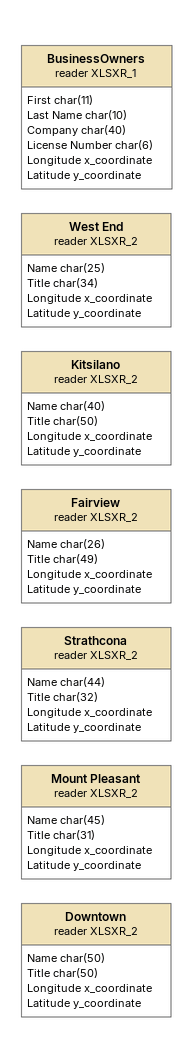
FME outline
BusinessOwners (reader XLSXR_1)
    attributes: First char(11), Last Name char(10), Company char(40), License Number char(6), Longitude x_coordinate, Latitude y_coordinate
West End (reader XLSXR_2)
    attributes: Name char(25), Title char(34), Longitude x_coordinate, Latitude y_coordinate
Kitsilano (reader XLSXR_2)
    attributes: Name char(40), Title char(50), Longitude x_coordinate, Latitude y_coordinate
Fairview (reader XLSXR_2)
    attributes: Name char(26), Title char(49), Longitude x_coordinate, Latitude y_coordinate
Strathcona (reader XLSXR_2)
    attributes: Name char(44), Title char(32), Longitude x_coordinate, Latitude y_coordinate
Mount Pleasant (reader XLSXR_2)
    attributes: Name char(45), Title char(31), Longitude x_coordinate, Latitude y_coordinate
Downtown (reader XLSXR_2)
    attributes: Name char(50), Title char(50), Longitude x_coordinate, Latitude y_coordinate
